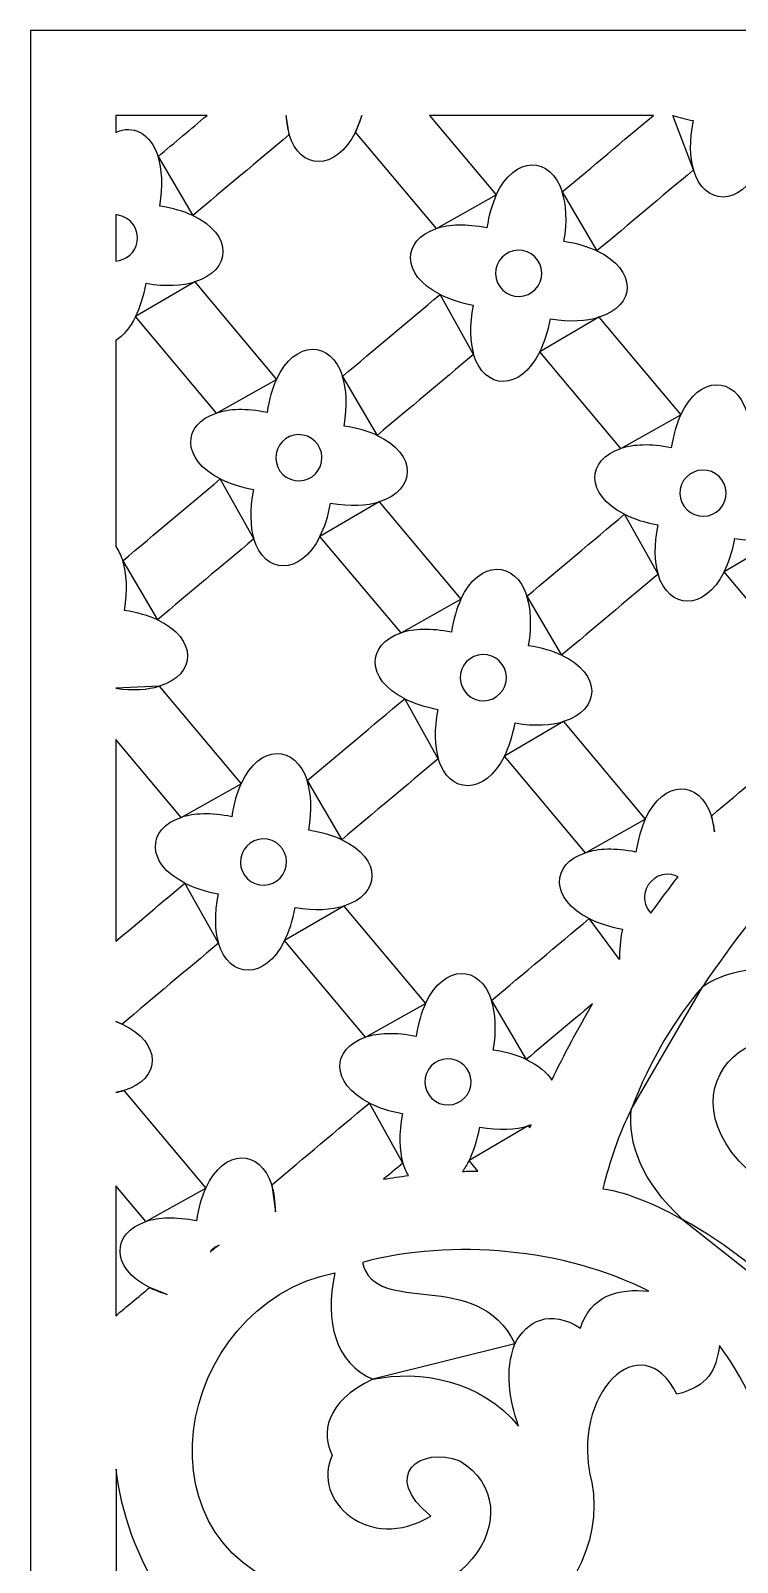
# Model space of a CAD drawing. Header units: centimetres. Extents: x 1.5 to 9.5, y -8.6 to 8.7.
# Drawn here: x 1.501 to 3.307, y 4.773 to 8.687 of the extents above; entities that cross this region are included whole.
import ezdxf

# ---------------------------------------------------------------- set-up
doc = ezdxf.new("R2010")
doc.units = ezdxf.units.CM
doc.header["$MEASUREMENT"] = 0
doc.layers.add('layer 1', color=7, linetype='Continuous')

msp = doc.modelspace()

# ---------------------------------------------------------------- linework, layer by layer
at = {"layer": 'layer 1', "color": 250}
for points, knots in [([(1.50051, 8.68746), (1.50051, 8.68746), (9.54949, 8.68746), (9.54949, 8.68746), (9.54949, 8.68746), (9.54949, 8.68746), (9.54949, -8.63422), (9.54949, -8.63422), (9.54949, -8.63422), (9.54949, -8.63422), (1.50051, -8.63422), (1.50051, -8.63422), (1.50051, -8.63422), (1.50051, -8.63422), (1.50051, 8.68746), (1.50051, 8.68746)], [0, 0, 0, 0, 0.2, 0.2, 0.2, 0.2, 0.4, 0.4, 0.4, 0.4, 0.6, 0.6, 0.6, 0.6, 1, 1, 1, 1]), ([(1.95145, 8.47075), (1.90972, 8.43574), (1.868, 8.40072), (1.82626, 8.36571), (1.82626, 8.36571), (1.80679, 8.42613), (1.76084, 8.44801), (1.71813, 8.42717), (1.71813, 8.42717), (1.71813, 8.42717), (1.71813, 8.47075), (1.71813, 8.47075), (1.71813, 8.47075), (1.71813, 8.47075), (1.95145, 8.47075), (1.95145, 8.47075)], [0, 0, 0, 0, 0.2, 0.2, 0.2, 0.2, 0.4, 0.4, 0.4, 0.4, 0.6, 0.6, 0.6, 0.6, 1, 1, 1, 1]), ([(2.16147, 8.42171), (2.15718, 8.43597), (2.15444, 8.45235), (2.15368, 8.47075), (2.15368, 8.47075), (2.15368, 8.47075), (2.16147, 8.42171), (2.16147, 8.42171)], [0, 0, 0, 0, 0.3333333, 0.3333333, 0.3333333, 0.3333333, 1, 1, 1, 1]), ([(2.3474, 8.47075), (2.34251, 8.45493), (2.33684, 8.44076), (2.33057, 8.42821), (2.33057, 8.42821), (2.33057, 8.42821), (2.3474, 8.47075), (2.3474, 8.47075)], [0, 0, 0, 0, 0.3333333, 0.3333333, 0.3333333, 0.3333333, 1, 1, 1, 1]), ([(3.09239, 8.47075), (3.01474, 8.4056), (2.93711, 8.34045), (2.85947, 8.2753), (2.85947, 8.2753), (2.82971, 8.36763), (2.73817, 8.36999), (2.69075, 8.26742), (2.69075, 8.26742), (2.69075, 8.26742), (2.52013, 8.47075), (2.52013, 8.47075), (2.52013, 8.47075), (2.52013, 8.47075), (3.09239, 8.47075), (3.09239, 8.47075)], [0, 0, 0, 0, 0.2, 0.2, 0.2, 0.2, 0.4, 0.4, 0.4, 0.4, 0.6, 0.6, 0.6, 0.6, 1, 1, 1, 1]), ([(3.19468, 8.33131), (3.18508, 8.36314), (3.1833, 8.40549), (3.19384, 8.45747), (3.19384, 8.45747), (3.17496, 8.46099), (3.15782, 8.46548), (3.14239, 8.47075), (3.14239, 8.47075), (3.14239, 8.47075), (3.19468, 8.33131), (3.19468, 8.33131)], [0, 0, 0, 0, 0.25, 0.25, 0.25, 0.25, 0.5, 0.5, 0.5, 0.5, 1, 1, 1, 1]), ([(2.16147, 8.42171), (2.18877, 8.33111), (2.27951, 8.32599), (2.33057, 8.42821), (2.33057, 8.42821), (2.33057, 8.42821), (2.53767, 8.1814), (2.53767, 8.1814), (2.53767, 8.1814), (2.44994, 8.15302), (2.44605, 8.06371), (2.54714, 8.01322), (2.54714, 8.01322), (2.46398, 7.94345), (2.38083, 7.87368), (2.29768, 7.8039), (2.29768, 7.8039), (2.26792, 7.89623), (2.17636, 7.89858), (2.12895, 7.79602), (2.12895, 7.79602), (2.12895, 7.79602), (1.91984, 8.04522), (1.91984, 8.04522), (1.91984, 8.04522), (2.01506, 8.07396), (2.0186, 8.16693), (1.91494, 8.21486), (1.91494, 8.21486), (1.99712, 8.2838), (2.0793, 8.35276), (2.16147, 8.42171)], [0, 0, 0, 0, 0.1111111, 0.1111111, 0.1111111, 0.1111111, 0.2222222, 0.2222222, 0.2222222, 0.2222222, 0.3333333, 0.3333333, 0.3333333, 0.3333333, 0.4444444, 0.4444444, 0.4444444, 0.4444444, 0.5555556, 0.5555556, 0.5555556, 0.5555556, 0.6666667, 0.6666667, 0.6666667, 0.6666667, 0.7777778, 0.7777778, 0.7777778, 0.7777778, 1, 1, 1, 1]), ([(1.82626, 8.3657), (1.83652, 8.33387), (1.83944, 8.29138), (1.83067, 8.23879), (1.83067, 8.23879), (1.86408, 8.23378), (1.8921, 8.22541), (1.91494, 8.21485), (1.91494, 8.21485), (1.91494, 8.21485), (1.82626, 8.3657), (1.82626, 8.3657)], [0, 0, 0, 0, 0.25, 0.25, 0.25, 0.25, 0.5, 0.5, 0.5, 0.5, 1, 1, 1, 1]), ([(3.19468, 8.33131), (3.22198, 8.24072), (3.31272, 8.2356), (3.36378, 8.33781), (3.36378, 8.33781), (3.36378, 8.33781), (3.57087, 8.091), (3.57087, 8.091), (3.57087, 8.091), (3.48314, 8.06262), (3.47925, 7.97332), (3.58034, 7.92283), (3.58034, 7.92283), (3.49718, 7.85305), (3.41403, 7.78328), (3.33088, 7.7135), (3.33088, 7.7135), (3.30112, 7.80583), (3.20957, 7.80819), (3.16215, 7.70562), (3.16215, 7.70562), (3.16215, 7.70562), (2.95304, 7.95483), (2.95304, 7.95483), (2.95304, 7.95483), (3.04827, 7.98356), (3.0518, 8.07653), (2.94815, 8.12446), (2.94815, 8.12446), (3.03032, 8.1934), (3.1125, 8.26236), (3.19468, 8.33131)], [0, 0, 0, 0, 0.1111111, 0.1111111, 0.1111111, 0.1111111, 0.2222222, 0.2222222, 0.2222222, 0.2222222, 0.3333333, 0.3333333, 0.3333333, 0.3333333, 0.4444444, 0.4444444, 0.4444444, 0.4444444, 0.5555556, 0.5555556, 0.5555556, 0.5555556, 0.6666667, 0.6666667, 0.6666667, 0.6666667, 0.7777778, 0.7777778, 0.7777778, 0.7777778, 1, 1, 1, 1]), ([(2.53767, 8.18139), (2.56982, 8.19179), (2.61318, 8.19402), (2.6668, 8.18315), (2.6668, 8.18315), (2.67181, 8.21656), (2.68019, 8.24458), (2.69075, 8.26742), (2.69075, 8.26742), (2.69075, 8.26742), (2.53767, 8.18139), (2.53767, 8.18139)], [0, 0, 0, 0, 0.25, 0.25, 0.25, 0.25, 0.5, 0.5, 0.5, 0.5, 1, 1, 1, 1]), ([(2.85947, 8.2753), (2.86973, 8.24348), (2.87265, 8.20098), (2.86388, 8.1484), (2.86388, 8.1484), (2.89729, 8.14339), (2.92531, 8.13501), (2.94815, 8.12445), (2.94815, 8.12445), (2.94815, 8.12445), (2.85947, 8.2753), (2.85947, 8.2753)], [0, 0, 0, 0, 0.25, 0.25, 0.25, 0.25, 0.5, 0.5, 0.5, 0.5, 1, 1, 1, 1]), ([(1.77294, 8.14737), (1.76811, 8.11992), (1.74484, 8.10019), (1.71813, 8.09865), (1.71813, 8.09865), (1.71813, 8.09865), (1.71813, 8.21662), (1.71813, 8.21662), (1.71813, 8.21662), (1.72041, 8.21649), (1.72271, 8.21622), (1.72502, 8.21582), (1.72502, 8.21582), (1.75707, 8.21017), (1.7786, 8.17942), (1.77294, 8.14737)], [0, 0, 0, 0, 0.2, 0.2, 0.2, 0.2, 0.4, 0.4, 0.4, 0.4, 0.6, 0.6, 0.6, 0.6, 1, 1, 1, 1]), ([(2.80615, 8.05697), (2.8005, 8.02493), (2.76975, 8.0034), (2.7377, 8.00905), (2.7377, 8.00905), (2.70566, 8.0147), (2.68413, 8.04545), (2.68978, 8.0775), (2.68978, 8.0775), (2.69543, 8.10954), (2.72618, 8.13107), (2.75822, 8.12542), (2.75822, 8.12542), (2.79027, 8.11977), (2.8118, 8.08902), (2.80615, 8.05697)], [0, 0, 0, 0, 0.2, 0.2, 0.2, 0.2, 0.4, 0.4, 0.4, 0.4, 0.6, 0.6, 0.6, 0.6, 1, 1, 1, 1]), ([(1.91984, 8.04522), (1.88836, 8.03572), (1.8469, 8.03322), (1.79592, 8.04172), (1.79592, 8.04172), (1.78963, 8.00787), (1.78019, 7.97966), (1.76878, 7.9568), (1.76878, 7.9568), (1.76878, 7.9568), (1.91984, 8.04522), (1.91984, 8.04522)], [0, 0, 0, 0, 0.25, 0.25, 0.25, 0.25, 0.5, 0.5, 0.5, 0.5, 1, 1, 1, 1]), ([(2.63288, 7.85991), (2.62329, 7.89174), (2.6215, 7.93409), (2.63205, 7.98607), (2.63205, 7.98607), (2.5982, 7.99237), (2.56999, 8.0018), (2.54714, 8.01322), (2.54714, 8.01322), (2.54714, 8.01322), (2.63288, 7.85991), (2.63288, 7.85991)], [0, 0, 0, 0, 0.25, 0.25, 0.25, 0.25, 0.5, 0.5, 0.5, 0.5, 1, 1, 1, 1]), ([(1.71813, 7.89527), (1.73663, 7.90749), (1.7543, 7.92783), (1.76878, 7.9568), (1.76878, 7.9568), (1.76878, 7.9568), (1.97587, 7.71), (1.97587, 7.71), (1.97587, 7.71), (1.88813, 7.68162), (1.88425, 7.59231), (1.98534, 7.54182), (1.98534, 7.54182), (1.90218, 7.47204), (1.81903, 7.40227), (1.73587, 7.33249), (1.73587, 7.33249), (1.7313, 7.3467), (1.72524, 7.35878), (1.71813, 7.36867), (1.71813, 7.36867), (1.71813, 7.36867), (1.71813, 7.89527), (1.71813, 7.89527)], [0, 0, 0, 0, 0.1428571, 0.1428571, 0.1428571, 0.1428571, 0.2857143, 0.2857143, 0.2857143, 0.2857143, 0.4285714, 0.4285714, 0.4285714, 0.4285714, 0.5714286, 0.5714286, 0.5714286, 0.5714286, 0.7142857, 0.7142857, 0.7142857, 0.7142857, 1, 1, 1, 1]), ([(2.95304, 7.95483), (2.92156, 7.94533), (2.8801, 7.94282), (2.82913, 7.95132), (2.82913, 7.95132), (2.82284, 7.91748), (2.8134, 7.88926), (2.80198, 7.8664), (2.80198, 7.8664), (2.80198, 7.8664), (2.95304, 7.95483), (2.95304, 7.95483)], [0, 0, 0, 0, 0.25, 0.25, 0.25, 0.25, 0.5, 0.5, 0.5, 0.5, 1, 1, 1, 1]), ([(2.63288, 7.85991), (2.66018, 7.76931), (2.75092, 7.76419), (2.80198, 7.8664), (2.80198, 7.8664), (2.80198, 7.8664), (3.00907, 7.6196), (3.00907, 7.6196), (3.00907, 7.6196), (2.92134, 7.59122), (2.91745, 7.50191), (3.01854, 7.45142), (3.01854, 7.45142), (2.93538, 7.38165), (2.85223, 7.31187), (2.76908, 7.2421), (2.76908, 7.2421), (2.73932, 7.33443), (2.64778, 7.33678), (2.60036, 7.23422), (2.60036, 7.23422), (2.60036, 7.23422), (2.39124, 7.48342), (2.39124, 7.48342), (2.39124, 7.48342), (2.48647, 7.51216), (2.49001, 7.60513), (2.38635, 7.65305), (2.38635, 7.65305), (2.46852, 7.722), (2.5507, 7.79096), (2.63288, 7.85991)], [0, 0, 0, 0, 0.1111111, 0.1111111, 0.1111111, 0.1111111, 0.2222222, 0.2222222, 0.2222222, 0.2222222, 0.3333333, 0.3333333, 0.3333333, 0.3333333, 0.4444444, 0.4444444, 0.4444444, 0.4444444, 0.5555556, 0.5555556, 0.5555556, 0.5555556, 0.6666667, 0.6666667, 0.6666667, 0.6666667, 0.7777778, 0.7777778, 0.7777778, 0.7777778, 1, 1, 1, 1]), ([(1.97587, 7.70999), (2.00801, 7.72039), (2.05139, 7.72262), (2.105, 7.71175), (2.105, 7.71175), (2.11002, 7.74516), (2.11839, 7.77318), (2.12895, 7.79602), (2.12895, 7.79602), (2.12895, 7.79602), (1.97587, 7.70999), (1.97587, 7.70999)], [0, 0, 0, 0, 0.25, 0.25, 0.25, 0.25, 0.5, 0.5, 0.5, 0.5, 1, 1, 1, 1]), ([(2.29767, 7.8039), (2.30793, 7.77208), (2.31085, 7.72958), (2.30208, 7.67699), (2.30208, 7.67699), (2.33549, 7.67199), (2.36351, 7.66361), (2.38635, 7.65305), (2.38635, 7.65305), (2.38635, 7.65305), (2.29767, 7.8039), (2.29767, 7.8039)], [0, 0, 0, 0, 0.25, 0.25, 0.25, 0.25, 0.5, 0.5, 0.5, 0.5, 1, 1, 1, 1]), ([(3.00907, 7.61959), (3.04122, 7.62999), (3.08459, 7.63222), (3.13821, 7.62135), (3.13821, 7.62135), (3.14322, 7.65476), (3.15159, 7.68278), (3.16215, 7.70562), (3.16215, 7.70562), (3.16215, 7.70562), (3.00907, 7.61959), (3.00907, 7.61959)], [0, 0, 0, 0, 0.25, 0.25, 0.25, 0.25, 0.5, 0.5, 0.5, 0.5, 1, 1, 1, 1]), ([(2.24435, 7.58557), (2.2387, 7.55352), (2.20795, 7.53199), (2.17591, 7.53765), (2.17591, 7.53765), (2.14386, 7.5433), (2.12233, 7.57405), (2.12798, 7.60609), (2.12798, 7.60609), (2.13363, 7.63814), (2.16438, 7.65967), (2.19643, 7.65401), (2.19643, 7.65401), (2.22847, 7.64837), (2.25001, 7.61762), (2.24435, 7.58557)], [0, 0, 0, 0, 0.2, 0.2, 0.2, 0.2, 0.4, 0.4, 0.4, 0.4, 0.6, 0.6, 0.6, 0.6, 1, 1, 1, 1]), ([(3.27756, 7.49517), (3.27191, 7.46312), (3.24116, 7.4416), (3.20912, 7.44725), (3.20912, 7.44725), (3.17706, 7.4529), (3.15553, 7.48365), (3.16119, 7.5157), (3.16119, 7.5157), (3.16684, 7.54774), (3.19758, 7.56927), (3.22963, 7.56362), (3.22963, 7.56362), (3.26168, 7.55797), (3.28321, 7.52722), (3.27756, 7.49517)], [0, 0, 0, 0, 0.2, 0.2, 0.2, 0.2, 0.4, 0.4, 0.4, 0.4, 0.6, 0.6, 0.6, 0.6, 1, 1, 1, 1]), ([(2.07108, 7.38851), (2.06149, 7.42033), (2.05971, 7.46268), (2.07025, 7.51466), (2.07025, 7.51466), (2.03641, 7.52096), (2.0082, 7.5304), (1.98534, 7.54182), (1.98534, 7.54182), (1.98534, 7.54182), (2.07108, 7.38851), (2.07108, 7.38851)], [0, 0, 0, 0, 0.25, 0.25, 0.25, 0.25, 0.5, 0.5, 0.5, 0.5, 1, 1, 1, 1]), ([(2.39124, 7.48342), (2.35977, 7.47392), (2.3183, 7.47142), (2.26733, 7.47992), (2.26733, 7.47992), (2.26104, 7.44607), (2.25159, 7.41786), (2.24018, 7.395), (2.24018, 7.395), (2.24018, 7.395), (2.39124, 7.48342), (2.39124, 7.48342)], [0, 0, 0, 0, 0.25, 0.25, 0.25, 0.25, 0.5, 0.5, 0.5, 0.5, 1, 1, 1, 1]), ([(3.10428, 7.29811), (3.09469, 7.32994), (3.09291, 7.37229), (3.10346, 7.42427), (3.10346, 7.42427), (3.06961, 7.43056), (3.0414, 7.44), (3.01854, 7.45142), (3.01854, 7.45142), (3.01854, 7.45142), (3.10428, 7.29811), (3.10428, 7.29811)], [0, 0, 0, 0, 0.25, 0.25, 0.25, 0.25, 0.5, 0.5, 0.5, 0.5, 1, 1, 1, 1]), ([(2.07108, 7.38851), (2.09838, 7.29791), (2.18913, 7.29279), (2.24018, 7.395), (2.24018, 7.395), (2.24018, 7.395), (2.44727, 7.14819), (2.44727, 7.14819), (2.44727, 7.14819), (2.35955, 7.11982), (2.35566, 7.03051), (2.45675, 6.98002), (2.45675, 6.98002), (2.37358, 6.91024), (2.29043, 6.84047), (2.20728, 6.7707), (2.20728, 6.7707), (2.17753, 6.86302), (2.08597, 6.86538), (2.03855, 6.76281), (2.03855, 6.76281), (2.03855, 6.76281), (1.82945, 7.01202), (1.82945, 7.01202), (1.82945, 7.01202), (1.92468, 7.04075), (1.92821, 7.13372), (1.82455, 7.18165), (1.82455, 7.18165), (1.90673, 7.2506), (1.98891, 7.31955), (2.07108, 7.38851)], [0, 0, 0, 0, 0.1111111, 0.1111111, 0.1111111, 0.1111111, 0.2222222, 0.2222222, 0.2222222, 0.2222222, 0.3333333, 0.3333333, 0.3333333, 0.3333333, 0.4444444, 0.4444444, 0.4444444, 0.4444444, 0.5555556, 0.5555556, 0.5555556, 0.5555556, 0.6666667, 0.6666667, 0.6666667, 0.6666667, 0.7777778, 0.7777778, 0.7777778, 0.7777778, 1, 1, 1, 1]), ([(3.42445, 7.39302), (3.39297, 7.38352), (3.35151, 7.38102), (3.30054, 7.38951), (3.30054, 7.38951), (3.29424, 7.35567), (3.2848, 7.32746), (3.27338, 7.3046), (3.27338, 7.3046), (3.27338, 7.3046), (3.42445, 7.39302), (3.42445, 7.39302)], [0, 0, 0, 0, 0.25, 0.25, 0.25, 0.25, 0.5, 0.5, 0.5, 0.5, 1, 1, 1, 1]), ([(1.73587, 7.33249), (1.74613, 7.30068), (1.74905, 7.25817), (1.74028, 7.2056), (1.74028, 7.2056), (1.77369, 7.20058), (1.80171, 7.1922), (1.82455, 7.18165), (1.82455, 7.18165), (1.82455, 7.18165), (1.73587, 7.33249), (1.73587, 7.33249)], [0, 0, 0, 0, 0.25, 0.25, 0.25, 0.25, 0.5, 0.5, 0.5, 0.5, 1, 1, 1, 1]), ([(3.48869, 6.89026), (3.48299, 6.88495), (3.4773, 6.87961), (3.47163, 6.87425), (3.47163, 6.87425), (3.39458, 6.8096), (3.31754, 6.74495), (3.24049, 6.6803), (3.24049, 6.6803), (3.21073, 6.77263), (3.11918, 6.77499), (3.07176, 6.67241), (3.07176, 6.67241), (3.07176, 6.67241), (2.86266, 6.92162), (2.86266, 6.92162), (2.86266, 6.92162), (2.95788, 6.95035), (2.96141, 7.04333), (2.85776, 7.09125), (2.85776, 7.09125), (2.93993, 7.1602), (3.02211, 7.22916), (3.10428, 7.29811), (3.10428, 7.29811), (3.13159, 7.20751), (3.22233, 7.20239), (3.27338, 7.3046), (3.27338, 7.3046), (3.27338, 7.3046), (3.48048, 7.05779), (3.48048, 7.05779), (3.48048, 7.05779), (3.39312, 7.02953), (3.38891, 6.94087), (3.48869, 6.89026)], [0, 0, 0, 0, 0.1, 0.1, 0.1, 0.1, 0.2, 0.2, 0.2, 0.2, 0.3, 0.3, 0.3, 0.3, 0.4, 0.4, 0.4, 0.4, 0.5, 0.5, 0.5, 0.5, 0.6, 0.6, 0.6, 0.6, 0.7, 0.7, 0.7, 0.7, 0.8, 0.8, 0.8, 0.8, 1, 1, 1, 1]), ([(2.76908, 7.2421), (2.77934, 7.21028), (2.78225, 7.16778), (2.77349, 7.1152), (2.77349, 7.1152), (2.8069, 7.11018), (2.83492, 7.10181), (2.85776, 7.09125), (2.85776, 7.09125), (2.85776, 7.09125), (2.76908, 7.2421), (2.76908, 7.2421)], [0, 0, 0, 0, 0.25, 0.25, 0.25, 0.25, 0.5, 0.5, 0.5, 0.5, 1, 1, 1, 1]), ([(2.44728, 7.14819), (2.47943, 7.15858), (2.52279, 7.16082), (2.57641, 7.14995), (2.57641, 7.14995), (2.58142, 7.18335), (2.5898, 7.21138), (2.60036, 7.23422), (2.60036, 7.23422), (2.60036, 7.23422), (2.44728, 7.14819), (2.44728, 7.14819)], [0, 0, 0, 0, 0.25, 0.25, 0.25, 0.25, 0.5, 0.5, 0.5, 0.5, 1, 1, 1, 1]), ([(2.71576, 7.02377), (2.71011, 6.99173), (2.67936, 6.97019), (2.64731, 6.97584), (2.64731, 6.97584), (2.61527, 6.9815), (2.59374, 7.01224), (2.59939, 7.04429), (2.59939, 7.04429), (2.60504, 7.07634), (2.63579, 7.09786), (2.66783, 7.09221), (2.66783, 7.09221), (2.69988, 7.08657), (2.72141, 7.05582), (2.71576, 7.02377)], [0, 0, 0, 0, 0.2, 0.2, 0.2, 0.2, 0.4, 0.4, 0.4, 0.4, 0.6, 0.6, 0.6, 0.6, 1, 1, 1, 1]), ([(1.82945, 7.01202), (1.8006, 7.00331), (1.76337, 7.00049), (1.71813, 7.00661), (1.71813, 7.00661), (1.71813, 7.00661), (1.82945, 7.01202), (1.82945, 7.01202)], [0, 0, 0, 0, 0.3333333, 0.3333333, 0.3333333, 0.3333333, 1, 1, 1, 1]), ([(2.54249, 6.82671), (2.53289, 6.85853), (2.53111, 6.90088), (2.54166, 6.95286), (2.54166, 6.95286), (2.50782, 6.95916), (2.4796, 6.9686), (2.45675, 6.98002), (2.45675, 6.98002), (2.45675, 6.98002), (2.54249, 6.82671), (2.54249, 6.82671)], [0, 0, 0, 0, 0.25, 0.25, 0.25, 0.25, 0.5, 0.5, 0.5, 0.5, 1, 1, 1, 1]), ([(2.86266, 6.92162), (2.83118, 6.91212), (2.78971, 6.90961), (2.73874, 6.91811), (2.73874, 6.91811), (2.73245, 6.88427), (2.72301, 6.85606), (2.71159, 6.8332), (2.71159, 6.8332), (2.71159, 6.8332), (2.86266, 6.92162), (2.86266, 6.92162)], [0, 0, 0, 0, 0.25, 0.25, 0.25, 0.25, 0.5, 0.5, 0.5, 0.5, 1, 1, 1, 1]), ([(1.71813, 6.87623), (1.71813, 6.87623), (1.88548, 6.67679), (1.88548, 6.67679), (1.88548, 6.67679), (1.79775, 6.64841), (1.79386, 6.5591), (1.89495, 6.50861), (1.89495, 6.50861), (1.83601, 6.45915), (1.77706, 6.40971), (1.71813, 6.36025), (1.71813, 6.36025), (1.71813, 6.36025), (1.71813, 6.87623), (1.71813, 6.87623)], [0, 0, 0, 0, 0.2, 0.2, 0.2, 0.2, 0.4, 0.4, 0.4, 0.4, 0.6, 0.6, 0.6, 0.6, 1, 1, 1, 1]), ([(2.54249, 6.82671), (2.5698, 6.7361), (2.66053, 6.73099), (2.71159, 6.8332), (2.71159, 6.8332), (2.71159, 6.8332), (2.91868, 6.58639), (2.91868, 6.58639), (2.91868, 6.58639), (2.83096, 6.55801), (2.82707, 6.46871), (2.92815, 6.41822), (2.92815, 6.41822), (2.84499, 6.34844), (2.76184, 6.27867), (2.67869, 6.2089), (2.67869, 6.2089), (2.64893, 6.30122), (2.55739, 6.30358), (2.50997, 6.20101), (2.50997, 6.20101), (2.50997, 6.20101), (2.30085, 6.45022), (2.30085, 6.45022), (2.30085, 6.45022), (2.39607, 6.47896), (2.39962, 6.57192), (2.29596, 6.61984), (2.29596, 6.61984), (2.37813, 6.6888), (2.46031, 6.75775), (2.54249, 6.82671)], [0, 0, 0, 0, 0.1111111, 0.1111111, 0.1111111, 0.1111111, 0.2222222, 0.2222222, 0.2222222, 0.2222222, 0.3333333, 0.3333333, 0.3333333, 0.3333333, 0.4444444, 0.4444444, 0.4444444, 0.4444444, 0.5555556, 0.5555556, 0.5555556, 0.5555556, 0.6666667, 0.6666667, 0.6666667, 0.6666667, 0.7777778, 0.7777778, 0.7777778, 0.7777778, 1, 1, 1, 1]), ([(1.88549, 6.67678), (1.91762, 6.68718), (1.96099, 6.68942), (2.01461, 6.67854), (2.01461, 6.67854), (2.01962, 6.71195), (2.028, 6.73997), (2.03856, 6.76281), (2.03856, 6.76281), (2.03856, 6.76281), (1.88549, 6.67678), (1.88549, 6.67678)], [0, 0, 0, 0, 0.25, 0.25, 0.25, 0.25, 0.5, 0.5, 0.5, 0.5, 1, 1, 1, 1]), ([(2.20728, 6.7707), (2.21754, 6.73887), (2.22046, 6.69637), (2.21169, 6.64379), (2.21169, 6.64379), (2.2451, 6.63878), (2.27312, 6.6304), (2.29596, 6.61984), (2.29596, 6.61984), (2.29596, 6.61984), (2.20728, 6.7707), (2.20728, 6.7707)], [0, 0, 0, 0, 0.25, 0.25, 0.25, 0.25, 0.5, 0.5, 0.5, 0.5, 1, 1, 1, 1]), ([(2.91868, 6.58639), (2.95083, 6.59678), (2.9942, 6.59902), (3.04782, 6.58815), (3.04782, 6.58815), (3.05283, 6.62155), (3.06121, 6.64957), (3.07176, 6.67241), (3.07176, 6.67241), (3.07176, 6.67241), (2.91868, 6.58639), (2.91868, 6.58639)], [0, 0, 0, 0, 0.25, 0.25, 0.25, 0.25, 0.5, 0.5, 0.5, 0.5, 1, 1, 1, 1]), ([(3.24049, 6.6803), (3.24435, 6.66831), (3.24718, 6.6548), (3.24872, 6.6398), (3.24872, 6.6398), (3.24872, 6.6398), (3.24049, 6.6803), (3.24049, 6.6803)], [0, 0, 0, 0, 0.3333333, 0.3333333, 0.3333333, 0.3333333, 1, 1, 1, 1]), ([(2.15397, 6.55237), (2.14831, 6.52032), (2.11756, 6.49879), (2.08552, 6.50444), (2.08552, 6.50444), (2.05347, 6.51009), (2.03194, 6.54084), (2.03759, 6.57289), (2.03759, 6.57289), (2.04324, 6.60493), (2.07399, 6.62646), (2.10604, 6.62081), (2.10604, 6.62081), (2.13808, 6.61516), (2.15961, 6.58441), (2.15397, 6.55237)], [0, 0, 0, 0, 0.2, 0.2, 0.2, 0.2, 0.4, 0.4, 0.4, 0.4, 0.6, 0.6, 0.6, 0.6, 1, 1, 1, 1]), ([(3.21843, 6.24489), (3.29257, 6.35512), (3.37441, 6.45978), (3.46315, 6.5581), (3.46315, 6.5581), (3.45124, 6.46701), (3.47483, 6.38214), (3.49666, 6.29816), (3.49666, 6.29816), (3.40015, 6.29921), (3.28661, 6.29252), (3.21843, 6.24489)], [0, 0, 0, 0, 0.25, 0.25, 0.25, 0.25, 0.5, 0.5, 0.5, 0.5, 1, 1, 1, 1]), ([(1.98069, 6.3553), (1.9711, 6.38713), (1.96931, 6.42948), (1.97986, 6.48146), (1.97986, 6.48146), (1.94602, 6.48775), (1.91781, 6.49719), (1.89495, 6.50861), (1.89495, 6.50861), (1.89495, 6.50861), (1.98069, 6.3553), (1.98069, 6.3553)], [0, 0, 0, 0, 0.25, 0.25, 0.25, 0.25, 0.5, 0.5, 0.5, 0.5, 1, 1, 1, 1]), ([(3.15546, 6.52504), (3.13176, 6.49436), (3.10864, 6.46322), (3.08612, 6.43162), (3.08612, 6.43162), (3.07371, 6.44476), (3.06743, 6.4634), (3.0708, 6.48249), (3.0708, 6.48249), (3.07644, 6.51453), (3.10719, 6.53606), (3.13924, 6.53042), (3.13924, 6.53042), (3.14502, 6.52939), (3.15046, 6.52755), (3.15546, 6.52504)], [0, 0, 0, 0, 0.2, 0.2, 0.2, 0.2, 0.4, 0.4, 0.4, 0.4, 0.6, 0.6, 0.6, 0.6, 1, 1, 1, 1]), ([(2.30086, 6.45021), (2.26938, 6.44072), (2.22791, 6.43821), (2.17695, 6.4467), (2.17695, 6.4467), (2.17065, 6.41287), (2.16121, 6.38465), (2.14979, 6.36179), (2.14979, 6.36179), (2.14979, 6.36179), (2.30086, 6.45021), (2.30086, 6.45021)], [0, 0, 0, 0, 0.25, 0.25, 0.25, 0.25, 0.5, 0.5, 0.5, 0.5, 1, 1, 1, 1]), ([(3.00612, 6.31356), (3.00515, 6.33632), (3.00721, 6.36221), (3.01306, 6.39106), (3.01306, 6.39106), (2.97922, 6.39735), (2.95101, 6.4068), (2.92815, 6.41822), (2.92815, 6.41822), (2.92815, 6.41822), (3.00612, 6.31356), (3.00612, 6.31356)], [0, 0, 0, 0, 0.25, 0.25, 0.25, 0.25, 0.5, 0.5, 0.5, 0.5, 1, 1, 1, 1]), ([(1.98069, 6.3553), (2.00799, 6.26471), (2.09873, 6.25958), (2.14979, 6.36179), (2.14979, 6.36179), (2.14979, 6.36179), (2.35689, 6.11498), (2.35689, 6.11498), (2.35689, 6.11498), (2.26916, 6.08661), (2.26527, 5.9973), (2.36635, 5.94681), (2.36635, 5.94681), (2.2832, 5.87703), (2.20004, 5.80726), (2.11689, 5.73749), (2.11689, 5.73749), (2.08713, 5.82982), (1.99558, 5.83217), (1.94816, 5.7296), (1.94816, 5.7296), (1.94816, 5.7296), (1.73905, 5.97881), (1.73905, 5.97881), (1.73905, 5.97881), (1.83428, 6.00755), (1.83782, 6.10052), (1.73416, 6.14844), (1.73416, 6.14844), (1.81634, 6.21739), (1.89851, 6.28634), (1.98069, 6.3553)], [0, 0, 0, 0, 0.1111111, 0.1111111, 0.1111111, 0.1111111, 0.2222222, 0.2222222, 0.2222222, 0.2222222, 0.3333333, 0.3333333, 0.3333333, 0.3333333, 0.4444444, 0.4444444, 0.4444444, 0.4444444, 0.5555556, 0.5555556, 0.5555556, 0.5555556, 0.6666667, 0.6666667, 0.6666667, 0.6666667, 0.7777778, 0.7777778, 0.7777778, 0.7777778, 1, 1, 1, 1]), ([(3.03541, 5.93027), (3.08561, 6.06034), (3.14789, 6.16225), (3.21843, 6.24489), (3.21843, 6.24489), (3.21843, 6.24489), (3.03541, 5.93027), (3.03541, 5.93027)], [0, 0, 0, 0, 0.3333333, 0.3333333, 0.3333333, 0.3333333, 1, 1, 1, 1]), ([(4.97055, 4.5471), (4.98706, 4.57158), (5.00139, 4.59124), (5.02122, 4.61372), (5.02122, 4.61372), (4.54746, 5.08772), (4.0737, 5.5617), (3.59994, 6.03569), (3.59994, 6.03569), (3.36142, 6.2532), (3.06511, 5.95969), (3.38589, 5.73351), (3.38589, 5.73351), (3.74684, 5.4551), (4.14806, 5.15943), (4.50902, 4.88102), (4.50902, 4.88102), (4.69564, 4.82193), (4.84598, 4.70934), (4.97055, 4.5471)], [0, 0, 0, 0, 0.1666667, 0.1666667, 0.1666667, 0.1666667, 0.3333333, 0.3333333, 0.3333333, 0.3333333, 0.5, 0.5, 0.5, 0.5, 0.6666667, 0.6666667, 0.6666667, 0.6666667, 1, 1, 1, 1]), ([(2.35689, 6.11498), (2.38904, 6.12538), (2.4324, 6.12762), (2.48602, 6.11674), (2.48602, 6.11674), (2.49103, 6.15014), (2.49941, 6.17817), (2.50997, 6.201), (2.50997, 6.201), (2.50997, 6.201), (2.35689, 6.11498), (2.35689, 6.11498)], [0, 0, 0, 0, 0.25, 0.25, 0.25, 0.25, 0.5, 0.5, 0.5, 0.5, 1, 1, 1, 1]), ([(2.67868, 6.2089), (2.68895, 6.17707), (2.69187, 6.13457), (2.6831, 6.08199), (2.6831, 6.08199), (2.7165, 6.07698), (2.74453, 6.0686), (2.76737, 6.05804), (2.76737, 6.05804), (2.76737, 6.05804), (2.67868, 6.2089), (2.67868, 6.2089)], [0, 0, 0, 0, 0.25, 0.25, 0.25, 0.25, 0.5, 0.5, 0.5, 0.5, 1, 1, 1, 1]), ([(2.93652, 6.19999), (2.89952, 6.13647), (2.8648, 6.0715), (2.83246, 6.00516), (2.83246, 6.00516), (2.82029, 6.02489), (2.79875, 6.04353), (2.76737, 6.05804), (2.76737, 6.05804), (2.82375, 6.10535), (2.88014, 6.15267), (2.93652, 6.19999)], [0, 0, 0, 0, 0.25, 0.25, 0.25, 0.25, 0.5, 0.5, 0.5, 0.5, 1, 1, 1, 1]), ([(1.71813, 6.15516), (1.72373, 6.15304), (1.72907, 6.15079), (1.73416, 6.14844), (1.73416, 6.14844), (1.73416, 6.14844), (1.71813, 6.15516), (1.71813, 6.15516)], [0, 0, 0, 0, 0.3333333, 0.3333333, 0.3333333, 0.3333333, 1, 1, 1, 1]), ([(2.62537, 5.99057), (2.61972, 5.95852), (2.58897, 5.93698), (2.55692, 5.94264), (2.55692, 5.94264), (2.52488, 5.94828), (2.50335, 5.97903), (2.509, 6.01108), (2.509, 6.01108), (2.51465, 6.04313), (2.5454, 6.06466), (2.57744, 6.05901), (2.57744, 6.05901), (2.60949, 6.05336), (2.63102, 6.02261), (2.62537, 5.99057)], [0, 0, 0, 0, 0.2, 0.2, 0.2, 0.2, 0.4, 0.4, 0.4, 0.4, 0.6, 0.6, 0.6, 0.6, 1, 1, 1, 1]), ([(1.73906, 5.97881), (1.73251, 5.97684), (1.72553, 5.97517), (1.71813, 5.97383), (1.71813, 5.97383), (1.71813, 5.97383), (1.73906, 5.97881), (1.73906, 5.97881)], [0, 0, 0, 0, 0.3333333, 0.3333333, 0.3333333, 0.3333333, 1, 1, 1, 1]), ([(2.4521, 5.7935), (2.44251, 5.82533), (2.44072, 5.86768), (2.45127, 5.91966), (2.45127, 5.91966), (2.41742, 5.92595), (2.38921, 5.93539), (2.36635, 5.94681), (2.36635, 5.94681), (2.36635, 5.94681), (2.4521, 5.7935), (2.4521, 5.7935)], [0, 0, 0, 0, 0.25, 0.25, 0.25, 0.25, 0.5, 0.5, 0.5, 0.5, 1, 1, 1, 1]), ([(3.03541, 5.93027), (3.0273, 5.84395), (3.06146, 5.74681), (3.16701, 5.64918), (3.16701, 5.64918), (3.10967, 5.6812), (3.02977, 5.71867), (2.96311, 5.72762), (2.96311, 5.72762), (2.98145, 5.79841), (3.00203, 5.86272), (3.03541, 5.93027)], [0, 0, 0, 0, 0.25, 0.25, 0.25, 0.25, 0.5, 0.5, 0.5, 0.5, 1, 1, 1, 1]), ([(2.77227, 5.88841), (2.74078, 5.87891), (2.69932, 5.87641), (2.64835, 5.8849), (2.64835, 5.8849), (2.64206, 5.85106), (2.63262, 5.82285), (2.6212, 5.79999), (2.6212, 5.79999), (2.6212, 5.79999), (2.77227, 5.88841), (2.77227, 5.88841)], [0, 0, 0, 0, 0.25, 0.25, 0.25, 0.25, 0.5, 0.5, 0.5, 0.5, 1, 1, 1, 1]), ([(2.77971, 5.89087), (2.77863, 5.88839), (2.77754, 5.8859), (2.77646, 5.88341), (2.77646, 5.88341), (2.77646, 5.88341), (2.77227, 5.88841), (2.77227, 5.88841), (2.77227, 5.88841), (2.77481, 5.88918), (2.77729, 5.89001), (2.77971, 5.89087)], [0, 0, 0, 0, 0.25, 0.25, 0.25, 0.25, 0.5, 0.5, 0.5, 0.5, 1, 1, 1, 1]), ([(2.64404, 5.77276), (2.63068, 5.77265), (2.61745, 5.77237), (2.60436, 5.77195), (2.60436, 5.77195), (2.61031, 5.7802), (2.61597, 5.78952), (2.6212, 5.79999), (2.6212, 5.79999), (2.6212, 5.79999), (2.64404, 5.77276), (2.64404, 5.77276)], [0, 0, 0, 0, 0.25, 0.25, 0.25, 0.25, 0.5, 0.5, 0.5, 0.5, 1, 1, 1, 1]), ([(2.46649, 5.76137), (2.4447, 5.75868), (2.4234, 5.7555), (2.40253, 5.75192), (2.40253, 5.75192), (2.41905, 5.76578), (2.43558, 5.77964), (2.4521, 5.7935), (2.4521, 5.7935), (2.45581, 5.78119), (2.4607, 5.77047), (2.46649, 5.76137)], [0, 0, 0, 0, 0.25, 0.25, 0.25, 0.25, 0.5, 0.5, 0.5, 0.5, 1, 1, 1, 1]), ([(1.71813, 5.7353), (1.71813, 5.7353), (1.79509, 5.64358), (1.79509, 5.64358), (1.79509, 5.64358), (1.70736, 5.6152), (1.70347, 5.5259), (1.80456, 5.47541), (1.80456, 5.47541), (1.77575, 5.45123), (1.74693, 5.42707), (1.71813, 5.40289), (1.71813, 5.40289), (1.71813, 5.40289), (1.71813, 5.7353), (1.71813, 5.7353)], [0, 0, 0, 0, 0.2, 0.2, 0.2, 0.2, 0.4, 0.4, 0.4, 0.4, 0.6, 0.6, 0.6, 0.6, 1, 1, 1, 1]), ([(1.79509, 5.64358), (1.82723, 5.65397), (1.8706, 5.65621), (1.92421, 5.64533), (1.92421, 5.64533), (1.92923, 5.67874), (1.93761, 5.70677), (1.94816, 5.7296), (1.94816, 5.7296), (1.94816, 5.7296), (1.79509, 5.64358), (1.79509, 5.64358)], [0, 0, 0, 0, 0.25, 0.25, 0.25, 0.25, 0.5, 0.5, 0.5, 0.5, 1, 1, 1, 1]), ([(2.11689, 5.73749), (2.12308, 5.71827), (2.1266, 5.69515), (2.12648, 5.66828), (2.12648, 5.66828), (2.12648, 5.66828), (2.11689, 5.73749), (2.11689, 5.73749)], [0, 0, 0, 0, 0.3333333, 0.3333333, 0.3333333, 0.3333333, 1, 1, 1, 1]), ([(3.16701, 5.64918), (3.2832, 5.58516), (3.38234, 5.50596), (3.47887, 5.40313), (3.47887, 5.40313), (3.47887, 5.40313), (3.16701, 5.64918), (3.16701, 5.64918)], [0, 0, 0, 0, 0.3333333, 0.3333333, 0.3333333, 0.3333333, 1, 1, 1, 1]), ([(2.73839, 5.33136), (2.6421, 5.53177), (2.38122, 5.3963), (2.34875, 5.53961), (2.34875, 5.53961), (2.5794, 5.60063), (2.8638, 5.576), (3.08102, 5.46571), (3.08102, 5.46571), (3.00257, 5.47479), (2.93085, 5.45359), (2.90635, 5.37166), (2.90635, 5.37166), (2.82797, 5.42093), (2.76863, 5.3907), (2.73839, 5.33136)], [0, 0, 0, 0, 0.2, 0.2, 0.2, 0.2, 0.4, 0.4, 0.4, 0.4, 0.6, 0.6, 0.6, 0.6, 1, 1, 1, 1]), ([(1.98219, 5.58372), (1.9743, 5.57793), (1.96659, 5.57203), (1.95904, 5.56603), (1.95904, 5.56603), (1.96517, 5.57376), (1.97316, 5.57984), (1.98219, 5.58372)], [0, 0, 0, 0, 0.3333333, 0.3333333, 0.3333333, 0.3333333, 1, 1, 1, 1]), ([(2.27144, 5.0463), (2.24373, 5.10013), (2.25159, 5.18332), (2.37562, 5.24066), (2.37562, 5.24066), (2.28099, 5.28096), (2.25076, 5.38621), (2.27821, 5.51274), (2.27821, 5.51274), (1.86542, 5.43095), (1.7452, 4.79209), (2.22446, 4.68977), (2.22446, 4.68977), (2.61224, 4.59571), (2.79179, 4.9148), (2.59732, 5.0324), (2.59732, 5.0324), (2.49655, 5.07159), (2.39465, 4.99433), (2.52342, 4.89132), (2.52342, 4.89132), (2.36565, 4.7951), (2.21662, 4.93157), (2.27144, 5.0463)], [0, 0, 0, 0, 0.1428571, 0.1428571, 0.1428571, 0.1428571, 0.2857143, 0.2857143, 0.2857143, 0.2857143, 0.4285714, 0.4285714, 0.4285714, 0.4285714, 0.5714286, 0.5714286, 0.5714286, 0.5714286, 0.7142857, 0.7142857, 0.7142857, 0.7142857, 1, 1, 1, 1]), ([(1.84986, 5.45774), (1.83292, 5.46281), (1.81783, 5.46878), (1.80456, 5.47541), (1.80456, 5.47541), (1.80456, 5.47541), (1.84986, 5.45774), (1.84986, 5.45774)], [0, 0, 0, 0, 0.3333333, 0.3333333, 0.3333333, 0.3333333, 1, 1, 1, 1]), ([(3.26095, 5.32712), (3.36738, 5.18695), (3.5291, 4.83949), (3.30522, 4.5624), (3.30522, 4.5624), (2.80048, 4.55427), (2.2903, 4.1043), (2.32719, 3.55619), (2.32719, 3.55619), (2.14091, 3.84427), (2.0087, 4.14411), (2.0696, 4.48593), (2.0696, 4.48593), (2.57538, 4.32091), (2.99262, 4.66571), (2.93493, 4.97696), (2.93493, 4.97696), (2.87656, 5.20505), (3.06305, 5.38348), (3.15228, 5.20235), (3.15228, 5.20235), (3.23278, 5.22248), (3.2529, 5.26407), (3.26095, 5.32712)], [0, 0, 0, 0, 0.1428571, 0.1428571, 0.1428571, 0.1428571, 0.2857143, 0.2857143, 0.2857143, 0.2857143, 0.4285714, 0.4285714, 0.4285714, 0.4285714, 0.5714286, 0.5714286, 0.5714286, 0.5714286, 0.7142857, 0.7142857, 0.7142857, 0.7142857, 1, 1, 1, 1]), ([(2.73839, 5.33136), (2.71184, 5.26133), (2.72424, 5.19132), (2.74754, 5.1213), (2.74754, 5.1213), (2.65317, 5.23831), (2.49317, 5.26606), (2.37562, 5.24066), (2.37562, 5.24066), (2.37562, 5.24066), (2.73839, 5.33136), (2.73839, 5.33136)], [0, 0, 0, 0, 0.25, 0.25, 0.25, 0.25, 0.5, 0.5, 0.5, 0.5, 1, 1, 1, 1]), ([(1.71945, 5.01142), (1.73122, 4.89867), (1.77279, 4.78321), (1.8454, 4.67254), (1.8454, 4.67254), (1.76694, 4.36824), (1.81231, 4.04936), (1.9603, 3.7184), (1.9603, 3.7184), (1.87063, 3.65835), (1.78893, 3.59467), (1.71918, 3.52556), (1.71918, 3.52556), (1.71918, 3.52556), (1.71945, 5.01142), (1.71945, 5.01142)], [0, 0, 0, 0, 0.2, 0.2, 0.2, 0.2, 0.4, 0.4, 0.4, 0.4, 0.6, 0.6, 0.6, 0.6, 1, 1, 1, 1])]:
    msp.add_open_spline(points, degree=3, knots=knots, dxfattribs=at)

doc.saveas('drawing.dxf')
